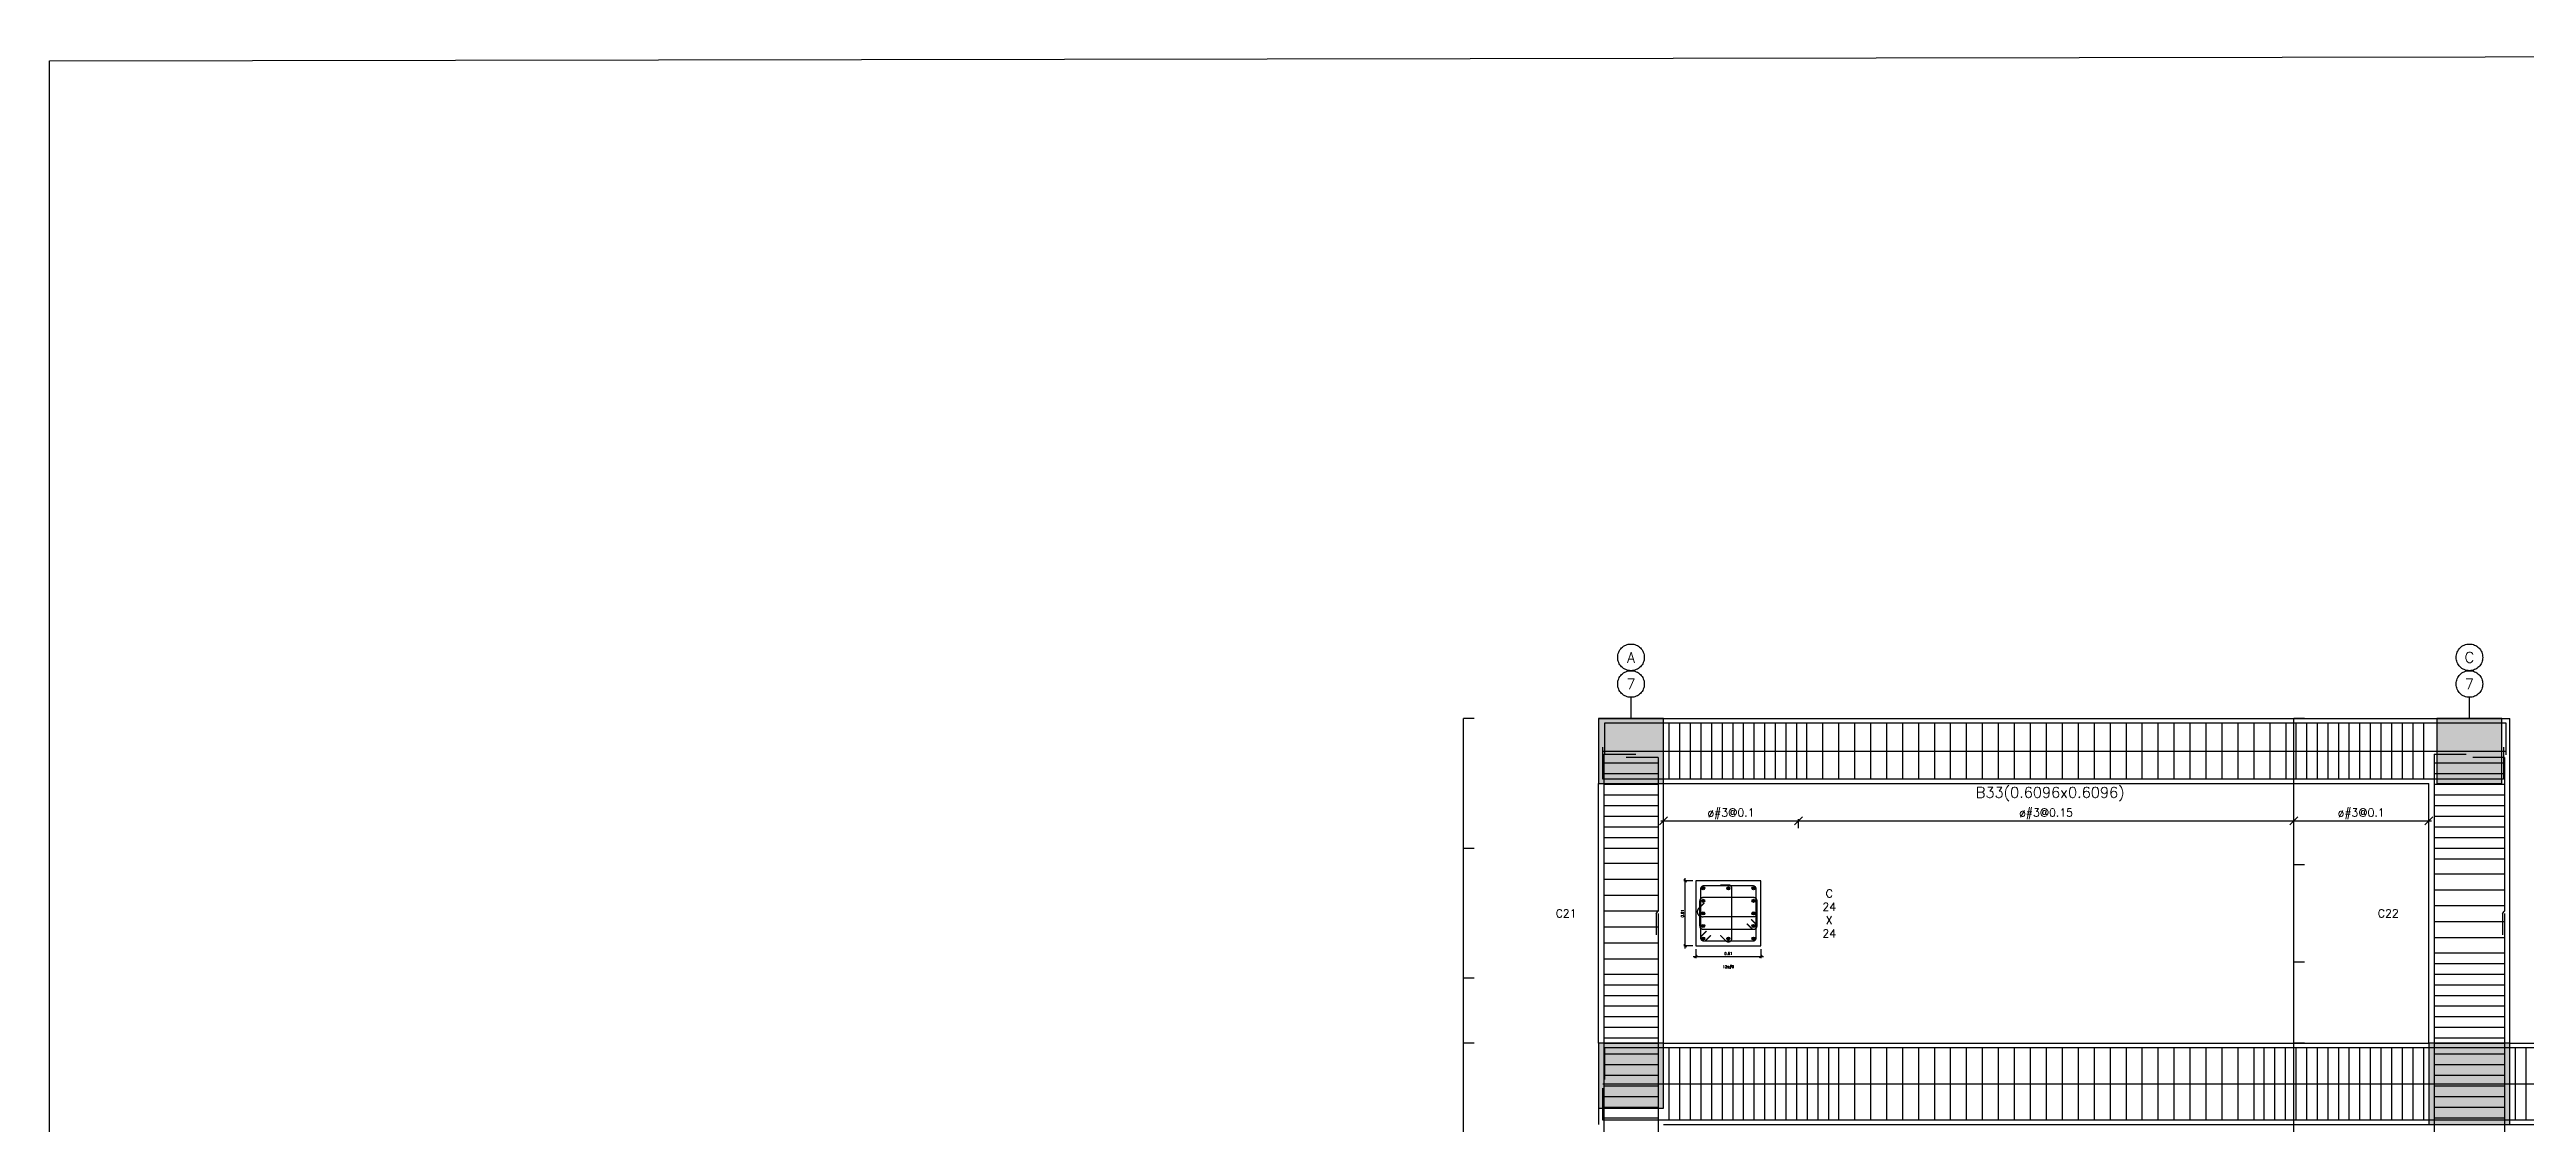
# Model space of a CAD drawing. Header units: inches. Extents: x 2674 to 28325, y -8016 to 21827.
# Drawn here: x 9270 to 10433, y -646 to -141 of the extents above; entities that cross this region are included whole.
import ezdxf
from ezdxf.enums import TextEntityAlignment as Align

# ---------------------------------------------------------------- set-up
doc = ezdxf.new("R2010")
doc.units = ezdxf.units.IN
doc.header["$MEASUREMENT"] = 0
doc.linetypes.add('ACAD_ISO02W100', pattern=[15, 12, -3])
doc.linetypes.add('Dashed', pattern=[0.75, 0.5, -0.25])
for name, color, linetype in [('Beam', 3, 'Continuous'), ('Beam elevation contour', 7, 'Continuous'), ('Beam rebar bot', 2, 'Continuous'), ('Beam rebar top', 2, 'Continuous'), ('Beam tie corner', 6, 'Continuous'), ('Beam tie mid', 4, 'Continuous'), ('Column elevation contorno', 7, 'Continuous'), ('Columns', 5, 'Continuous'), ('Dimensions', 7, 'Continuous'), ('Porticos', 7, 'Continuous'), ('Rebar long', 5, 'Continuous'), ('Rebar tie', 4, 'Continuous'), ('Texts', 7, 'Continuous')]:
    doc.layers.add(name, color=color, linetype=linetype)
doc.layers.add('Beam torsion rebar', color=7, linetype='Continuous', true_color=0xaf0000)
doc.layers.add('Grid', color=7, linetype='ACAD_ISO02W100', lineweight=25)
doc.styles.add('Letra', font='romand.shx')
doc.dimstyles.new('Dimension', dxfattribs={"dimscale": 0.083333, "dimtxt": 0.025, "dimasz": 0.025, "dimexe": 0.015, "dimexo": 0.03, "dimgap": 0.015, "dimtad": 1, "dimdec": 1, "dimzin": 0, "dimdsep": 46, "dimlunit": 4, "dimtxsty": 'Letra', "dimblk": 'OBLIQUE', "dimcen": 0.015, "dimdle": 0.025, "dimclrd": 256, "dimclre": 1, "dimclrt": 4, "dimadec": 0, "dimazin": 0, "dimtfac": 1, "dimtdec": 1, "dimtofl": 0, "dimtmove": 0, "dimatfit": 3, "dimfxl": 1, "dimtolj": 1, "dimtzin": 0, "dimarcsym": 0})

# ---------------------------------------------------------------- blocks, each defined once
blk = doc.blocks.new('Gridbeam')
at = {"linetype": 'Dashed'}
blk.add_lwpolyline([(0, 0), (0, 0.2)], dxfattribs=at)
for centre in [(0, 0.575), (0, 0.325)]:
    blk.add_circle(centre, 0.125)
at = {"style": 'Letra'}
for tag, p in [('X', (0, 0.575)), ('Y', (0, 0.325))]:
    blk.add_attdef(tag, text='', height=0.1, dxfattribs=at).set_placement(p, align=Align.MIDDLE_CENTER)
blk = doc.blocks.new('_Oblique')
at = {"color": 0, "linetype": 'ByBlock', "lineweight": -2}
blk.add_line((-0.5, -0.5), (0.5, 0.5), dxfattribs=at)
blk = doc.blocks.new('*D28')
at = {"color": 1, "linetype": 'ByBlock', "lineweight": -2, "transparency": 16777216}
for p, q in [((-0.3348, 0.3048), (-0.4198, 0.3048)), ((-0.3348, -0.3048), (-0.4198, -0.3048))]:
    blk.add_line(p, q, dxfattribs=at)
at = {"linetype": 'ByBlock', "lineweight": -2, "transparency": 16777216}
blk.add_line((-0.4048, -0.3298), (-0.4048, 0.3298), dxfattribs=at)
at = {"layer": 'Defpoints', "transparency": 16777216}
for p in [(-0.4048, 0.3048), (-0.3048, 0.3048), (-0.3048, -0.3048)]:
    blk.add_point(p, dxfattribs=at)
at = {"lineweight": -2, "transparency": 16777216, "xscale": 0.025, "yscale": 0.025, "zscale": 0.025}
for p, rotation in [((-0.4048, 0.3048), 90), ((-0.4048, -0.3048), 270)]:
    blk.add_blockref('_Oblique', p, dxfattribs=dict(at, rotation=rotation))
at = {"color": 4, "transparency": 16777216, "insert": (-0.4198, 0), "char_height": 0.025, "attachment_point": 8, "rotation": 90, "style": 'Letra'}
blk.add_mtext('0.61', dxfattribs=at)
blk = doc.blocks.new('*D29')
at = {"linetype": 'ByBlock', "lineweight": -2, "transparency": 16777216}
blk.add_line((-0.3298, -0.4048), (0.3298, -0.4048), dxfattribs=at)
at = {"color": 1, "linetype": 'ByBlock', "lineweight": -2, "transparency": 16777216}
for p, q in [((-0.3048, -0.3348), (-0.3048, -0.4198)), ((0.3048, -0.3348), (0.3048, -0.4198))]:
    blk.add_line(p, q, dxfattribs=at)
at = {"layer": 'Defpoints', "transparency": 16777216}
for p in [(-0.3048, -0.3048), (0.3048, -0.3048), (0.3048, -0.4048)]:
    blk.add_point(p, dxfattribs=at)
at = {"lineweight": -2, "transparency": 16777216, "xscale": 0.025, "yscale": 0.025, "zscale": 0.025, "rotation": 180}
blk.add_blockref('_Oblique', (-0.3048, -0.4048), dxfattribs=at)
at = {"lineweight": -2, "transparency": 16777216, "xscale": 0.025, "yscale": 0.025, "zscale": 0.025}
blk.add_blockref('_Oblique', (0.3048, -0.4048), dxfattribs=at)
at = {"color": 4, "transparency": 16777216, "insert": (0, -0.3898), "char_height": 0.025, "attachment_point": 8, "style": 'Letra'}
blk.add_mtext('0.61', dxfattribs=at)
blk = doc.blocks.new('#9')
blk.add_hatch(color=256).paths.add_polyline_path([(0.014, 0, 1), (-0.014, 0, 1)])
at = {"color": 0}
blk.add_circle((0, 0), 0.0143, dxfattribs=at)
blk = doc.blocks.new('*D547')
at = {"layer": 'Defpoints', "color": 0, "transparency": 16777216}
for p in [(9933.6, -576.9), (9938.6, -576.9), (9938.6, -607.4)]:
    blk.add_point(p, dxfattribs=at)
at = {"layer": 'Dimensions', "color": 1, "linetype": 'ByBlock', "lineweight": -2, "transparency": 16777216}
for p, q in [((9938.6, -576.9), (9933.6, -576.9)), ((9938.6, -607.4), (9933.6, -607.4))]:
    blk.add_line(p, q, dxfattribs=at)
at = {"layer": 'Dimensions', "linetype": 'ByBlock', "lineweight": -2, "transparency": 16777216}
blk.add_line((9933.6, -607.4), (9933.6, -576.9), dxfattribs=at)
at = {"layer": 'Dimensions', "lineweight": -2, "transparency": 16777216, "xscale": 0.006249999999999999, "yscale": 0.006249999999999999, "zscale": 0.006249999999999999}
for p, rotation in [((9933.6, -576.9), 90), ((9933.6, -607.4), 270)]:
    blk.add_blockref('_Oblique', p, dxfattribs=dict(at, rotation=rotation))
at = {"layer": 'Dimensions', "color": 4, "transparency": 16777216, "insert": (9933.6, -592.2), "char_height": 0.00625, "attachment_point": 5, "rotation": 90, "style": 'Letra'}
blk.add_mtext('\\A1;ø#3@0.1', dxfattribs=at)
blk = doc.blocks.new('*D548')
at = {"layer": 'Defpoints', "color": 0, "transparency": 16777216}
for p in [(9933.6, -455), (9938.6, -455), (9938.6, -516)]:
    blk.add_point(p, dxfattribs=at)
at = {"layer": 'Dimensions', "color": 1, "linetype": 'ByBlock', "lineweight": -2, "transparency": 16777216}
for p, q in [((9938.6, -455), (9933.6, -455)), ((9938.6, -516), (9933.6, -516))]:
    blk.add_line(p, q, dxfattribs=at)
at = {"layer": 'Dimensions', "linetype": 'ByBlock', "lineweight": -2, "transparency": 16777216}
blk.add_line((9933.6, -516), (9933.6, -455), dxfattribs=at)
at = {"layer": 'Dimensions', "lineweight": -2, "transparency": 16777216, "xscale": 0.006249999999999999, "yscale": 0.006249999999999999, "zscale": 0.006249999999999999}
for p, rotation in [((9933.6, -455), 90), ((9933.6, -516), 270)]:
    blk.add_blockref('_Oblique', p, dxfattribs=dict(at, rotation=rotation))
at = {"layer": 'Dimensions', "color": 4, "transparency": 16777216, "insert": (9933.6, -485.5), "char_height": 0.00625, "attachment_point": 5, "rotation": 90, "style": 'Letra'}
blk.add_mtext('\\A1;ø#3@0.1', dxfattribs=at)
blk = doc.blocks.new('*D549')
at = {"layer": 'Defpoints', "color": 0, "transparency": 16777216}
for p in [(9933.6, -516), (9938.6, -516), (9938.6, -576.9)]:
    blk.add_point(p, dxfattribs=at)
at = {"layer": 'Dimensions', "color": 1, "linetype": 'ByBlock', "lineweight": -2, "transparency": 16777216}
for p, q in [((9938.6, -516), (9933.6, -516)), ((9938.6, -576.9), (9933.6, -576.9))]:
    blk.add_line(p, q, dxfattribs=at)
at = {"layer": 'Dimensions', "linetype": 'ByBlock', "lineweight": -2, "transparency": 16777216}
blk.add_line((9933.6, -576.9), (9933.6, -516), dxfattribs=at)
at = {"layer": 'Dimensions', "lineweight": -2, "transparency": 16777216, "xscale": 0.006249999999999999, "yscale": 0.006249999999999999, "zscale": 0.006249999999999999}
for p, rotation in [((9933.6, -516), 90), ((9933.6, -576.9), 270)]:
    blk.add_blockref('_Oblique', p, dxfattribs=dict(at, rotation=rotation))
at = {"layer": 'Dimensions', "color": 4, "transparency": 16777216, "insert": (9933.6, -546.4), "char_height": 0.00625, "attachment_point": 5, "rotation": 90, "style": 'Letra'}
blk.add_mtext('\\A1;ø#3@0.15', dxfattribs=at)
blk = doc.blocks.new('*D524')
at = {"layer": 'Defpoints', "color": 0, "transparency": 16777216}
for p in [(9933.6, -607.4), (9938.6, -607.4), (9938.6, -676)]:
    blk.add_point(p, dxfattribs=at)
at = {"layer": 'Dimensions', "color": 1, "linetype": 'ByBlock', "lineweight": -2, "transparency": 16777216}
for p, q in [((9938.6, -607.4), (9933.6, -607.4)), ((9938.6, -676), (9933.6, -676))]:
    blk.add_line(p, q, dxfattribs=at)
at = {"layer": 'Dimensions', "linetype": 'ByBlock', "lineweight": -2, "transparency": 16777216}
blk.add_line((9933.6, -676), (9933.6, -607.4), dxfattribs=at)
at = {"layer": 'Dimensions', "lineweight": -2, "transparency": 16777216, "xscale": 0.006249999999999999, "yscale": 0.006249999999999999, "zscale": 0.006249999999999999}
for p, rotation in [((9933.6, -607.4), 90), ((9933.6, -676), 270)]:
    blk.add_blockref('_Oblique', p, dxfattribs=dict(at, rotation=rotation))
at = {"layer": 'Dimensions', "color": 4, "transparency": 16777216, "insert": (9933.6, -641.7), "char_height": 0.00625, "attachment_point": 5, "rotation": 90, "style": 'Letra'}
blk.add_mtext('\\A1;ø#3@0.1', dxfattribs=at)
blk = doc.blocks.new('*D582')
at = {"layer": 'Defpoints', "color": 0, "transparency": 16777216}
for p in [(10323.5, -569.3), (10328.5, -569.3), (10328.5, -607.4)]:
    blk.add_point(p, dxfattribs=at)
at = {"layer": 'Dimensions', "color": 1, "linetype": 'ByBlock', "lineweight": -2, "transparency": 16777216}
for p, q in [((10328.5, -569.3), (10323.5, -569.3)), ((10328.5, -607.4), (10323.5, -607.4))]:
    blk.add_line(p, q, dxfattribs=at)
at = {"layer": 'Dimensions', "linetype": 'ByBlock', "lineweight": -2, "transparency": 16777216}
blk.add_line((10323.5, -607.4), (10323.5, -569.3), dxfattribs=at)
at = {"layer": 'Dimensions', "lineweight": -2, "transparency": 16777216, "xscale": 0.006249999999999999, "yscale": 0.006249999999999999, "zscale": 0.006249999999999999}
for p, rotation in [((10323.5, -569.3), 90), ((10323.5, -607.4), 270)]:
    blk.add_blockref('_Oblique', p, dxfattribs=dict(at, rotation=rotation))
at = {"layer": 'Dimensions', "color": 4, "transparency": 16777216, "insert": (10323.5, -588.4), "char_height": 0.00625, "attachment_point": 5, "rotation": 90, "style": 'Letra'}
blk.add_mtext('\\A1;ø#3@0.1', dxfattribs=at)
blk = doc.blocks.new('*D583')
at = {"layer": 'Defpoints', "color": 0, "transparency": 16777216}
for p in [(10323.5, -455), (10328.5, -455), (10328.5, -523.6)]:
    blk.add_point(p, dxfattribs=at)
at = {"layer": 'Dimensions', "color": 1, "linetype": 'ByBlock', "lineweight": -2, "transparency": 16777216}
for p, q in [((10328.5, -455), (10323.5, -455)), ((10328.5, -523.6), (10323.5, -523.6))]:
    blk.add_line(p, q, dxfattribs=at)
at = {"layer": 'Dimensions', "linetype": 'ByBlock', "lineweight": -2, "transparency": 16777216}
blk.add_line((10323.5, -523.6), (10323.5, -455), dxfattribs=at)
at = {"layer": 'Dimensions', "lineweight": -2, "transparency": 16777216, "xscale": 0.006249999999999999, "yscale": 0.006249999999999999, "zscale": 0.006249999999999999}
for p, rotation in [((10323.5, -455), 90), ((10323.5, -523.6), 270)]:
    blk.add_blockref('_Oblique', p, dxfattribs=dict(at, rotation=rotation))
at = {"layer": 'Dimensions', "color": 4, "transparency": 16777216, "insert": (10323.5, -489.3), "char_height": 0.00625, "attachment_point": 5, "rotation": 90, "style": 'Letra'}
blk.add_mtext('\\A1;ø#3@0.1', dxfattribs=at)
blk = doc.blocks.new('*D584')
at = {"layer": 'Defpoints', "color": 0, "transparency": 16777216}
for p in [(10323.5, -523.6), (10328.5, -523.6), (10328.5, -569.3)]:
    blk.add_point(p, dxfattribs=at)
at = {"layer": 'Dimensions', "color": 1, "linetype": 'ByBlock', "lineweight": -2, "transparency": 16777216}
for p, q in [((10328.5, -523.6), (10323.5, -523.6)), ((10328.5, -569.3), (10323.5, -569.3))]:
    blk.add_line(p, q, dxfattribs=at)
at = {"layer": 'Dimensions', "linetype": 'ByBlock', "lineweight": -2, "transparency": 16777216}
blk.add_line((10323.5, -569.3), (10323.5, -523.6), dxfattribs=at)
at = {"layer": 'Dimensions', "lineweight": -2, "transparency": 16777216, "xscale": 0.006249999999999999, "yscale": 0.006249999999999999, "zscale": 0.006249999999999999}
for p, rotation in [((10323.5, -523.6), 90), ((10323.5, -569.3), 270)]:
    blk.add_blockref('_Oblique', p, dxfattribs=dict(at, rotation=rotation))
at = {"layer": 'Dimensions', "color": 4, "transparency": 16777216, "insert": (10323.5, -546.5), "char_height": 0.00625, "attachment_point": 5, "rotation": 90, "style": 'Letra'}
blk.add_mtext('\\A1;ø#3@0.15', dxfattribs=at)
blk = doc.blocks.new('*D536')
at = {"layer": 'Defpoints', "color": 0, "transparency": 16777216}
for p in [(10323.5, -607.4), (10328.5, -607.4), (10328.5, -683.6)]:
    blk.add_point(p, dxfattribs=at)
at = {"layer": 'Dimensions', "color": 1, "linetype": 'ByBlock', "lineweight": -2, "transparency": 16777216}
for p, q in [((10328.5, -607.4), (10323.5, -607.4)), ((10328.5, -683.6), (10323.5, -683.6))]:
    blk.add_line(p, q, dxfattribs=at)
at = {"layer": 'Dimensions', "linetype": 'ByBlock', "lineweight": -2, "transparency": 16777216}
blk.add_line((10323.5, -683.6), (10323.5, -607.4), dxfattribs=at)
at = {"layer": 'Dimensions', "lineweight": -2, "transparency": 16777216, "xscale": 0.006249999999999999, "yscale": 0.006249999999999999, "zscale": 0.006249999999999999}
for p, rotation in [((10323.5, -607.4), 90), ((10323.5, -683.6), 270)]:
    blk.add_blockref('_Oblique', p, dxfattribs=dict(at, rotation=rotation))
at = {"layer": 'Dimensions', "color": 4, "transparency": 16777216, "insert": (10323.5, -645.5), "char_height": 0.00625, "attachment_point": 5, "rotation": 90, "style": 'Letra'}
blk.add_mtext('\\A1;ø#3@0.1', dxfattribs=at)
blk = doc.blocks.new('FB 24 X 24')
blk.add_hatch(color=256).paths.add_polyline_path([(0.3048, 0.3048), (-0.3048, 0.3048), (-0.3048, -0.3048), (0.3048, -0.3048)])
at = {"color": 0}
blk.add_lwpolyline([(0.3048, 0.3048), (-0.3048, 0.3048), (-0.3048, -0.3048), (0.3048, -0.3048)], close=True, dxfattribs=at)
blk = doc.blocks.new('*D35')
at = {"linetype": 'ByBlock', "lineweight": -2, "transparency": 16777216}
blk.add_line((702.7326, 35.0068), (704.0518, 35.0068), dxfattribs=at)
at = {"color": 1, "linetype": 'ByBlock', "lineweight": -2, "transparency": 16777216}
for p, q in [((702.7576, 34.9368), (702.7576, 35.0218)), ((704.0268, 34.9368), (704.0268, 35.0218))]:
    blk.add_line(p, q, dxfattribs=at)
at = {"layer": 'Defpoints', "transparency": 16777216}
for p in [(702.7576, 34.9068), (704.0268, 35.0068), (704.0268, 34.9068)]:
    blk.add_point(p, dxfattribs=at)
at = {"lineweight": -2, "transparency": 16777216, "xscale": 0.075, "yscale": 0.075, "zscale": 0.075, "rotation": 180}
blk.add_blockref('_Oblique', (702.7576, 35.0068), dxfattribs=at)
at = {"lineweight": -2, "transparency": 16777216, "xscale": 0.075, "yscale": 0.075, "zscale": 0.075}
blk.add_blockref('_Oblique', (704.0268, 35.0068), dxfattribs=at)
at = {"color": 4, "transparency": 16777216, "insert": (703.3922, 35.0218), "char_height": 0.075, "attachment_point": 8, "style": 'Letra'}
blk.add_mtext('ø#3@0.1', dxfattribs=at)
blk = doc.blocks.new('*D36')
at = {"linetype": 'ByBlock', "lineweight": -2, "transparency": 16777216}
blk.add_line((708.6514, 35.0068), (709.9707, 35.0068), dxfattribs=at)
at = {"color": 1, "linetype": 'ByBlock', "lineweight": -2, "transparency": 16777216}
for p, q in [((708.6764, 34.9368), (708.6764, 35.0218)), ((709.9457, 34.9368), (709.9457, 35.0218))]:
    blk.add_line(p, q, dxfattribs=at)
at = {"layer": 'Defpoints', "transparency": 16777216}
for p in [(708.6764, 34.9068), (709.9457, 35.0068), (709.9457, 34.9068)]:
    blk.add_point(p, dxfattribs=at)
at = {"lineweight": -2, "transparency": 16777216, "xscale": 0.075, "yscale": 0.075, "zscale": 0.075, "rotation": 180}
blk.add_blockref('_Oblique', (708.6764, 35.0068), dxfattribs=at)
at = {"lineweight": -2, "transparency": 16777216, "xscale": 0.075, "yscale": 0.075, "zscale": 0.075}
blk.add_blockref('_Oblique', (709.9457, 35.0068), dxfattribs=at)
at = {"color": 4, "transparency": 16777216, "insert": (709.31105, 35.0218), "char_height": 0.075, "attachment_point": 8, "style": 'Letra'}
blk.add_mtext('ø#3@0.1', dxfattribs=at)
blk = doc.blocks.new('*D37')
at = {"linetype": 'ByBlock', "lineweight": -2, "transparency": 16777216}
blk.add_line((704.0018, 35.0068), (708.7014, 35.0068), dxfattribs=at)
at = {"color": 1, "linetype": 'ByBlock', "lineweight": -2, "transparency": 16777216}
for p, q in [((704.0268, 34.9368), (704.0268, 35.0218)), ((708.6764, 34.9368), (708.6764, 35.0218))]:
    blk.add_line(p, q, dxfattribs=at)
at = {"layer": 'Defpoints', "transparency": 16777216}
for p in [(704.0268, 34.9068), (708.6764, 35.0068), (708.6764, 34.9068)]:
    blk.add_point(p, dxfattribs=at)
at = {"lineweight": -2, "transparency": 16777216, "xscale": 0.075, "yscale": 0.075, "zscale": 0.075, "rotation": 180}
blk.add_blockref('_Oblique', (704.0268, 35.0068), dxfattribs=at)
at = {"lineweight": -2, "transparency": 16777216, "xscale": 0.075, "yscale": 0.075, "zscale": 0.075}
blk.add_blockref('_Oblique', (708.6764, 35.0068), dxfattribs=at)
at = {"color": 4, "transparency": 16777216, "insert": (706.3516, 35.0218), "char_height": 0.075, "attachment_point": 8, "style": 'Letra'}
blk.add_mtext('ø#3@0.15', dxfattribs=at)
blk = doc.blocks.new('FB 30 X 30')
blk.add_hatch(color=256).paths.add_polyline_path([(0.381, 0.381), (-0.381, 0.381), (-0.381, -0.381), (0.381, -0.381)])
at = {"color": 0}
blk.add_lwpolyline([(0.381, 0.381), (-0.381, 0.381), (-0.381, -0.381), (0.381, -0.381)], close=True, dxfattribs=at)
blk = doc.blocks.new('B33-B34-B35-B36-Story10')
at = {"layer": 'Beam elevation contour'}
for points in [[(702.148, 32.9184), (702.148, 32.1564)], [(702.7576, 32.9184), (709.9457, 32.9184)], [(710.7077, 32.9184), (717.2356, 32.9184)], [(702.7576, 32.1564), (709.9457, 32.1564)], [(710.7077, 32.1564), (717.2356, 32.1564)]]:
    blk.add_lwpolyline(points, dxfattribs=at)
at = {"layer": 'Beam rebar bot'}
blk.add_lwpolyline([(732.8728, 32.4964), (732.8728, 32.1964), (702.188, 32.1964), (702.188, 32.4964)], dxfattribs=at)
at = {"layer": 'Beam rebar top'}
blk.add_lwpolyline([(702.208, 32.5784), (702.208, 32.8784), (732.8928, 32.8784), (732.8928, 32.5784)], dxfattribs=at)
at = {"layer": 'Beam tie corner'}
for points in [[(702.8076, 32.8784), (702.8076, 32.1964)], [(702.9076, 32.8784), (702.9076, 32.1964)], [(703.0076, 32.8784), (703.0076, 32.1964)], [(703.1076, 32.8784), (703.1076, 32.1964)], [(703.2076, 32.8784), (703.2076, 32.1964)], [(703.3076, 32.8784), (703.3076, 32.1964)], [(703.4076, 32.8784), (703.4076, 32.1964)], [(703.5076, 32.8784), (703.5076, 32.1964)], [(703.6076, 32.8784), (703.6076, 32.1964)], [(703.7076, 32.8784), (703.7076, 32.1964)], [(703.8076, 32.8784), (703.8076, 32.1964)], [(703.9076, 32.8784), (703.9076, 32.1964)], [(704.0076, 32.8784), (704.0076, 32.1964)], [(704.1076, 32.8784), (704.1076, 32.1964)], [(704.2076, 32.8784), (704.2076, 32.1964)], [(704.3076, 32.8784), (704.3076, 32.1964)], [(708.3957, 32.8784), (708.3957, 32.1964)], [(708.4957, 32.8784), (708.4957, 32.1964)], [(708.5957, 32.8784), (708.5957, 32.1964)], [(708.6957, 32.8784), (708.6957, 32.1964)], [(708.7957, 32.8784), (708.7957, 32.1964)], [(708.8957, 32.8784), (708.8957, 32.1964)], [(708.9957, 32.8784), (708.9957, 32.1964)], [(709.0957, 32.8784), (709.0957, 32.1964)], [(709.1957, 32.8784), (709.1957, 32.1964)], [(709.2957, 32.8784), (709.2957, 32.1964)], [(709.3957, 32.8784), (709.3957, 32.1964)], [(709.4957, 32.8784), (709.4957, 32.1964)], [(709.5957, 32.8784), (709.5957, 32.1964)], [(709.6957, 32.8784), (709.6957, 32.1964)], [(709.7957, 32.8784), (709.7957, 32.1964)], [(709.8957, 32.8784), (709.8957, 32.1964)], [(710.7577, 32.8784), (710.7577, 32.1964)], [(710.8577, 32.8784), (710.8577, 32.1964)]]:
    blk.add_lwpolyline(points, dxfattribs=at)
at = {"layer": 'Beam tie mid'}
for points in [[(704.4016, 32.8784), (704.4016, 32.1964)], [(704.5516, 32.8784), (704.5516, 32.1964)], [(704.7016, 32.8784), (704.7016, 32.1964)], [(704.8516, 32.8784), (704.8516, 32.1964)], [(705.0016, 32.8784), (705.0016, 32.1964)], [(705.1516, 32.8784), (705.1516, 32.1964)], [(705.3016, 32.8784), (705.3016, 32.1964)], [(705.4516, 32.8784), (705.4516, 32.1964)], [(705.6016, 32.8784), (705.6016, 32.1964)], [(705.7516, 32.8784), (705.7516, 32.1964)], [(705.9016, 32.8784), (705.9016, 32.1964)], [(706.0516, 32.8784), (706.0516, 32.1964)], [(706.2016, 32.8784), (706.2016, 32.1964)], [(706.3516, 32.8784), (706.3516, 32.1964)], [(706.5016, 32.8784), (706.5016, 32.1964)], [(706.6516, 32.8784), (706.6516, 32.1964)], [(706.8016, 32.8784), (706.8016, 32.1964)], [(706.9516, 32.8784), (706.9516, 32.1964)], [(707.1016, 32.8784), (707.1016, 32.1964)], [(707.2516, 32.8784), (707.2516, 32.1964)], [(707.4016, 32.8784), (707.4016, 32.1964)], [(707.5516, 32.8784), (707.5516, 32.1964)], [(707.7016, 32.8784), (707.7016, 32.1964)], [(707.8516, 32.8784), (707.8516, 32.1964)], [(708.0016, 32.8784), (708.0016, 32.1964)], [(708.1516, 32.8784), (708.1516, 32.1964)], [(708.3016, 32.8784), (708.3016, 32.1964)]]:
    blk.add_lwpolyline(points, dxfattribs=at)
at = {"layer": 'Beam torsion rebar'}
blk.add_lwpolyline([(702.188, 32.5374), (732.8928, 32.5374)], dxfattribs=at)
at = {"layer": 'Beam', "color": 0}
for name, p in [('FB 24 X 24', (702.4528, 32.6136)), ('FB 30 X 30', (710.3267, 32.5374))]:
    blk.add_blockref(name, p, dxfattribs=at)
blk = doc.blocks.new('C 24 X 24')
at = {"layer": 'Columns'}
blk.add_lwpolyline([(-0.305, -0.305), (0.305, -0.305), (0.305, 0.305), (-0.305, 0.305)], close=True, dxfattribs=at)
at = {"layer": 'Rebar tie'}
for points in [[(-0.206, -0.166, 0.0127, 0.0127, 0), (-0.26, -0.22, 0.0127, 0.0127, 0), (-0.26, -0.229, 0.0127, 0.0127, 0.414214), (-0.229, -0.26, 0.0127, 0.0127, 0), (0.229, -0.26, 0.0127, 0.0127, 0.414214), (0.26, -0.229, 0.0127, 0.0127, 0), (0.26, 0.229, 0.0127, 0.0127, 0.414214), (0.229, 0.26, 0.0127, 0.0127, 0), (-0.229, 0.26, 0.0127, 0.0127, 0.414214), (-0.26, 0.229, 0.0127, 0.0127, 0), (-0.26, -0.229, 0.0127, 0.0127, 0.414214), (-0.229, -0.26, 0.0127, 0.0127, 0), (-0.22, -0.26, 0.0127, 0.0127, 0), (-0.166, -0.206, 0.0127, 0.0127, 0)], [(-0.076, -0.205, 0.0127, 0.0127, 0), (-0.022, -0.259, 0.0127, 0.0127, 0.668179), (0.032, -0.236, 0.0127, 0.0127, 0), (0.032, 0.236, 0.0127, 0.0127, 0.414214), (0, 0.268, 0.0127, 0.0127, 0), (-0.076, 0.268, 0.0127, 0.0127, 0)], [(-0.227, 0.099, 0.0127, 0.0127, 0), (-0.281, 0.045, 0.0127, 0.0127, 0.668179), (-0.236, -0.032, 0.0127, 0.0127, 0), (0.236, -0.032, 0.0127, 0.0127, 0.414214), (0.268, 0, 0.0127, 0.0127, 0), (0.268, 0.076, 0.0127, 0.0127, 0)], [(0.214, -0.055, 0.0127, 0.0127, 0), (0.268, -0.109, 0.0127, 0.0127, 0), (0.268, -0.118, 0.0127, 0.0127, -0.414214), (0.236, -0.15, 0.0127, 0.0127, 0), (-0.236, -0.15, 0.0127, 0.0127, -0.414214), (-0.268, -0.118, 0.0127, 0.0127, 0), (-0.268, 0.118, 0.0127, 0.0127, -0.414214), (-0.236, 0.15, 0.0127, 0.0127, 0), (0.236, 0.15, 0.0127, 0.0127, -0.414214), (0.268, 0.118, 0.0127, 0.0127, 0), (0.268, -0.118, 0.0127, 0.0127, -0.414214), (0.236, -0.15, 0.0127, 0.0127, 0), (0.227, -0.15, 0.0127, 0.0127, 0), (0.174, -0.096, 0.0127, 0.0127, 0)]]:
    blk.add_lwpolyline(points, format="xyseb", dxfattribs=at)
at = {"layer": 'Rebar long', "color": 0}
for p in [(-0.236, 0.236), (0, 0.236), (0.236, 0.236), (-0.236, 0.118), (-0.236, 0), (0.236, 0.118), (0.236, 0), (-0.236, -0.118), (-0.236, -0.236), (0, -0.236), (0.236, -0.118), (0.236, -0.236)]:
    blk.add_blockref('#9', p, dxfattribs=at)
at = {"layer": 'Texts', "insert": (0, -0.505), "char_height": 0.025, "width": 0.05672, "attachment_point": 5, "style": 'Letra'}
blk.add_mtext('12ø#9', dxfattribs=at)
at = {"layer": 'Dimensions'}
for p2, distance, picture, middle in [((-0.305, 0.305), 0.1, '*D28', (-0.405, 0)), ((0.305, -0.305), -0.1, '*D29', (0, -0.405))]:
    dim = blk.add_aligned_dim(p1=(-0.305, -0.305), p2=p2, distance=distance, dimstyle='Dimension', override={"dimtxt": 0.025, "dimasz": 0.025, "dimpost": '<>'}, dxfattribs=at)
    dim.commit()
    dim.dimension.update_dxf_attribs({"geometry": picture, "text_midpoint": middle})
blk = doc.blocks.new('B33-Stair Room Roof')
at = {"layer": 'Beam elevation contour'}
for points in [[(702.148, 35.9664), (702.148, 35.3568)], [(702.7576, 35.9664), (709.9457, 35.9664)], [(710.7077, 35.3568), (710.7077, 35.9664)], [(702.7576, 35.3568), (709.9457, 35.3568)]]:
    blk.add_lwpolyline(points, dxfattribs=at)
at = {"layer": 'Beam rebar bot'}
blk.add_lwpolyline([(710.6477, 35.6968), (710.6477, 35.3968), (702.188, 35.3968), (702.188, 35.6968)], dxfattribs=at)
at = {"layer": 'Beam rebar top'}
blk.add_lwpolyline([(702.208, 35.6264), (702.208, 35.9264), (710.6677, 35.9264), (710.6677, 35.6264)], dxfattribs=at)
at = {"layer": 'Beam tie corner'}
for points in [[(702.8076, 35.9264), (702.8076, 35.3968)], [(702.9076, 35.9264), (702.9076, 35.3968)], [(703.0076, 35.9264), (703.0076, 35.3968)], [(703.1076, 35.9264), (703.1076, 35.3968)], [(703.2076, 35.9264), (703.2076, 35.3968)], [(703.3076, 35.9264), (703.3076, 35.3968)], [(703.4076, 35.9264), (703.4076, 35.3968)], [(703.5076, 35.9264), (703.5076, 35.3968)], [(703.6076, 35.9264), (703.6076, 35.3968)], [(703.7076, 35.9264), (703.7076, 35.3968)], [(703.8076, 35.9264), (703.8076, 35.3968)], [(703.9076, 35.9264), (703.9076, 35.3968)], [(704.0076, 35.9264), (704.0076, 35.3968)], [(708.6957, 35.9264), (708.6957, 35.3968)], [(708.7957, 35.9264), (708.7957, 35.3968)], [(708.8957, 35.9264), (708.8957, 35.3968)], [(708.9957, 35.9264), (708.9957, 35.3968)], [(709.0957, 35.9264), (709.0957, 35.3968)], [(709.1957, 35.9264), (709.1957, 35.3968)], [(709.2957, 35.9264), (709.2957, 35.3968)], [(709.3957, 35.9264), (709.3957, 35.3968)], [(709.4957, 35.9264), (709.4957, 35.3968)], [(709.5957, 35.9264), (709.5957, 35.3968)], [(709.6957, 35.9264), (709.6957, 35.3968)], [(709.7957, 35.9264), (709.7957, 35.3968)], [(709.8957, 35.9264), (709.8957, 35.3968)]]:
    blk.add_lwpolyline(points, dxfattribs=at)
at = {"layer": 'Beam tie mid'}
for points in [[(704.1016, 35.9264), (704.1016, 35.3968)], [(704.2516, 35.9264), (704.2516, 35.3968)], [(704.4016, 35.9264), (704.4016, 35.3968)], [(704.5516, 35.9264), (704.5516, 35.3968)], [(704.7016, 35.9264), (704.7016, 35.3968)], [(704.8516, 35.9264), (704.8516, 35.3968)], [(705.0016, 35.9264), (705.0016, 35.3968)], [(705.1516, 35.9264), (705.1516, 35.3968)], [(705.3016, 35.9264), (705.3016, 35.3968)], [(705.4516, 35.9264), (705.4516, 35.3968)], [(705.6016, 35.9264), (705.6016, 35.3968)], [(705.7516, 35.9264), (705.7516, 35.3968)], [(705.9016, 35.9264), (705.9016, 35.3968)], [(706.0516, 35.9264), (706.0516, 35.3968)], [(706.2016, 35.9264), (706.2016, 35.3968)], [(706.3516, 35.9264), (706.3516, 35.3968)], [(706.5016, 35.9264), (706.5016, 35.3968)], [(706.6516, 35.9264), (706.6516, 35.3968)], [(706.8016, 35.9264), (706.8016, 35.3968)], [(706.9516, 35.9264), (706.9516, 35.3968)], [(707.1016, 35.9264), (707.1016, 35.3968)], [(707.2516, 35.9264), (707.2516, 35.3968)], [(707.4016, 35.9264), (707.4016, 35.3968)], [(707.5516, 35.9264), (707.5516, 35.3968)], [(707.7016, 35.9264), (707.7016, 35.3968)], [(707.8516, 35.9264), (707.8516, 35.3968)], [(708.0016, 35.9264), (708.0016, 35.3968)], [(708.1516, 35.9264), (708.1516, 35.3968)], [(708.3016, 35.9264), (708.3016, 35.3968)], [(708.4516, 35.9264), (708.4516, 35.3968)], [(708.6016, 35.9264), (708.6016, 35.3968)]]:
    blk.add_lwpolyline(points, dxfattribs=at)
at = {"layer": 'Beam torsion rebar'}
blk.add_lwpolyline([(702.188, 35.6616), (710.6677, 35.6616)], dxfattribs=at)
at = {"layer": 'Beam', "color": 0}
for p in [(702.4528, 35.6616), (710.3267, 35.6616)]:
    blk.add_blockref('FB 24 X 24', p, dxfattribs=at)
at = {"layer": 'Texts', "insert": (706.3898, 35.2568), "char_height": 0.1, "width": 0.056717, "attachment_point": 5, "style": 'Letra'}
blk.add_mtext('B33(0.6096x0.6096)', dxfattribs=at)
at = {"layer": 'Dimensions'}
for p1, p2, text, picture, middle in [((702.7576, 34.9068), (704.0268, 34.9068), 'ø#3@0.1', '*D35', (703.3922, 35.0068)), ((704.0268, 34.9068), (708.6764, 34.9068), 'ø#3@0.15', '*D37', (706.3516, 35.0068)), ((708.6764, 34.9068), (709.9457, 34.9068), 'ø#3@0.1', '*D36', (709.3111, 35.0068))]:
    dim = blk.add_aligned_dim(p1=p1, p2=p2, distance=0.1, text=text, dimstyle='Dimension', override={"dimtxt": 0.075, "dimasz": 0.075, "dimpost": '<>'}, dxfattribs=at)
    dim.commit()
    dim.dimension.update_dxf_attribs({"geometry": picture, "text_midpoint": middle})

msp = doc.modelspace()

# ---------------------------------------------------------------- linework, layer by layer
msp.add_lwpolyline([(12510.47, -2803.98), (9269.99, -2809.2), (9269.68, -146.16), (12510.17, -140.94)], close=True)
at = {"layer": 'Beam rebar bot'}
for points in [[(9999.57, -471.75), (10014.57, -471.75)], [(9999.57, -471.75), (9999.57, -701.66)], [(10025.05, -473.25), (10010.05, -473.25)], [(10025.05, -473.25), (10025.05, -545.45)], [(10389.46, -471.75), (10404.46, -471.75)], [(10389.46, -471.75), (10389.46, -701.66)], [(10422.56, -473.25), (10407.56, -473.25)], [(10422.56, -473.25), (10422.56, -545.45)], [(10024.05, -546.45), (10025.05, -545.45)], [(10024.05, -546.45), (10024.05, -556.45)], [(10025.05, -546.45), (10025.05, -854.06)], [(10421.56, -546.45), (10422.56, -545.45)], [(10421.56, -546.45), (10421.56, -556.45)], [(10422.56, -546.45), (10422.56, -854.06)]]:
    msp.add_lwpolyline(points, dxfattribs=at)
at = {"layer": 'Beam tie corner'}
for points in [[(9999.57, -475.76), (10025.05, -475.76)], [(10389.46, -475.76), (10422.56, -475.76)], [(9999.57, -480.76), (10025.05, -480.76)], [(9999.57, -485.76), (10025.05, -485.76)], [(10389.46, -480.76), (10422.56, -480.76)], [(10389.46, -485.76), (10422.56, -485.76)], [(9999.57, -490.76), (10025.05, -490.76)], [(9999.57, -495.76), (10025.05, -495.76)], [(10389.46, -490.76), (10422.56, -490.76)], [(10389.46, -495.76), (10422.56, -495.76)], [(9999.57, -500.76), (10025.05, -500.76)], [(9999.57, -505.76), (10025.05, -505.76)], [(9999.57, -510.76), (10025.05, -510.76)], [(10389.46, -500.76), (10422.56, -500.76)], [(10389.46, -505.76), (10422.56, -505.76)], [(10389.46, -510.76), (10422.56, -510.76)], [(9999.57, -515.76), (10025.05, -515.76)], [(10389.46, -515.76), (10422.56, -515.76)], [(10389.46, -520.76), (10422.56, -520.76)], [(10389.46, -569.91), (10422.56, -569.91)], [(9999.57, -579.91), (10025.05, -579.91)], [(10389.46, -574.91), (10422.56, -574.91)], [(10389.46, -579.91), (10422.56, -579.91)], [(9999.57, -584.91), (10025.05, -584.91)], [(9999.57, -589.91), (10025.05, -589.91)], [(10389.46, -584.91), (10422.56, -584.91)], [(10389.46, -589.91), (10422.56, -589.91)], [(9999.57, -594.91), (10025.05, -594.91)], [(9999.57, -599.91), (10025.05, -599.91)], [(10389.46, -594.91), (10422.56, -594.91)], [(10389.46, -599.91), (10422.56, -599.91)], [(9999.57, -604.91), (10025.05, -604.91)], [(9999.57, -607.41), (10025.05, -607.41)], [(9999.57, -612.41), (10025.05, -612.41)], [(10389.46, -604.91), (10422.56, -604.91)], [(10389.46, -607.41), (10422.56, -607.41)], [(10389.46, -612.41), (10422.56, -612.41)], [(9999.57, -617.41), (10025.05, -617.41)], [(9999.57, -622.41), (10025.05, -622.41)], [(9999.57, -627.41), (10025.05, -627.41)], [(10389.46, -617.41), (10422.56, -617.41)], [(10389.46, -622.41), (10422.56, -622.41)], [(10389.46, -627.41), (10422.56, -627.41)], [(9999.57, -632.41), (10025.05, -632.41)], [(9999.57, -637.41), (10025.05, -637.41)], [(10389.46, -632.41), (10422.56, -632.41)], [(10389.46, -637.41), (10422.56, -637.41)], [(9999.57, -642.41), (10025.05, -642.41)], [(10389.46, -642.41), (10422.56, -642.41)]]:
    msp.add_lwpolyline(points, dxfattribs=at)
at = {"layer": 'Beam tie mid'}
for points in [[(9999.57, -522.81), (10025.05, -522.81)], [(9999.57, -530.31), (10025.05, -530.31)], [(10389.46, -527.81), (10422.56, -527.81)], [(9999.57, -537.81), (10025.05, -537.81)], [(9999.57, -545.31), (10025.05, -545.31)], [(10389.46, -535.31), (10422.56, -535.31)], [(10389.46, -542.81), (10422.56, -542.81)], [(9999.57, -552.81), (10025.05, -552.81)], [(10389.46, -550.31), (10422.56, -550.31)], [(10389.46, -557.81), (10422.56, -557.81)], [(9999.57, -560.31), (10025.05, -560.31)], [(9999.57, -567.81), (10025.05, -567.81)], [(10389.46, -564.91), (10422.56, -564.91)], [(9999.57, -574.91), (10025.05, -574.91)]]:
    msp.add_lwpolyline(points, dxfattribs=at)
at = {"layer": 'Column elevation contorno'}
for points in [[(9997.07, -455.01), (10027.55, -455.01)], [(10386.96, -455.01), (10425.06, -455.01)], [(9997.07, -607.41), (9997.07, -485.49)], [(10027.55, -607.41), (10027.55, -485.49)], [(10386.96, -607.41), (10386.96, -485.49)], [(10425.06, -607.41), (10425.06, -485.49)]]:
    msp.add_lwpolyline(points, dxfattribs=at)

# ---------------------------------------------------------------- block references
at = {"layer": 'Dimensions', "color": 0, "xscale": 49.99999999999999, "yscale": 49.99999999999999, "zscale": 49.99999999999999}
msp.add_blockref('C 24 X 24', (10058.03, -546.45), dxfattribs=at)
at = {"layer": 'Grid', "xscale": 49.99999999999999, "yscale": 49.99999999999999, "zscale": 49.99999999999999}
for p, values in [((10012.31, -455.01), {'X': 'A', 'Y': '7'}), ((10406.01, -455.01), {'X': 'C', 'Y': '7'})]:
    msp.add_blockref('Gridbeam', p, dxfattribs=at).add_auto_attribs(values)
at = {"layer": 'Porticos', "color": 0, "xscale": 49.99999999999999, "yscale": 49.99999999999999, "zscale": 49.99999999999999}
for name in ['B33-Stair Room Roof', 'B33-B34-B35-B36-Story10']:
    msp.add_blockref(name, (-25110.33, -2253.33), dxfattribs=at)

# ---------------------------------------------------------------- texts
at = {"layer": 'Texts', "char_height": 3.75, "width": 2.8358, "attachment_point": 5, "style": 'Letra'}
for s, insert in [('C21', (9981.83, -546.45)), ('C 24 X 24', (10105.39, -546.45)), ('C22', (10367.91, -546.45))]:
    msp.add_mtext(s, dxfattribs=dict(at, insert=insert))

# ---------------------------------------------------------------- dimensions: what is measured, and where the dimension line sits
at = {"layer": 'Dimensions'}
for p1, p2, text, picture, middle in [((9938.61, -515.96), (9938.61, -455.01), 'ø#3@0.1', '*D548', (9933.61, -485.49)), ((10328.5, -523.61), (10328.5, -455.01), 'ø#3@0.1', '*D583', (10323.49, -489.31)), ((9938.61, -576.91), (9938.61, -515.96), 'ø#3@0.15', '*D549', (9933.61, -546.44)), ((10328.5, -569.31), (10328.5, -523.61), 'ø#3@0.15', '*D584', (10323.49, -546.46)), ((10328.5, -607.41), (10328.5, -569.31), 'ø#3@0.1', '*D582', (10323.49, -588.36)), ((9938.61, -607.41), (9938.61, -576.91), 'ø#3@0.1', '*D547', (9933.61, -592.16)), ((9938.61, -676.01), (9938.61, -607.41), 'ø#3@0.1', '*D524', (9933.61, -641.71)), ((10328.5, -683.61), (10328.5, -607.41), 'ø#3@0.1', '*D536', (10323.49, -645.51))]:
    dim = msp.add_aligned_dim(p1=p1, p2=p2, distance=5, text=text, dimstyle='Dimension', override={"dimscale": 0.083333, "dimtxt": 0.075, "dimasz": 0.075, "dimpost": '<>'}, dxfattribs=at)
    dim.commit()
    dim.dimension.update_dxf_attribs({"geometry": picture, "text_midpoint": middle})

doc.saveas('drawing.dxf')
